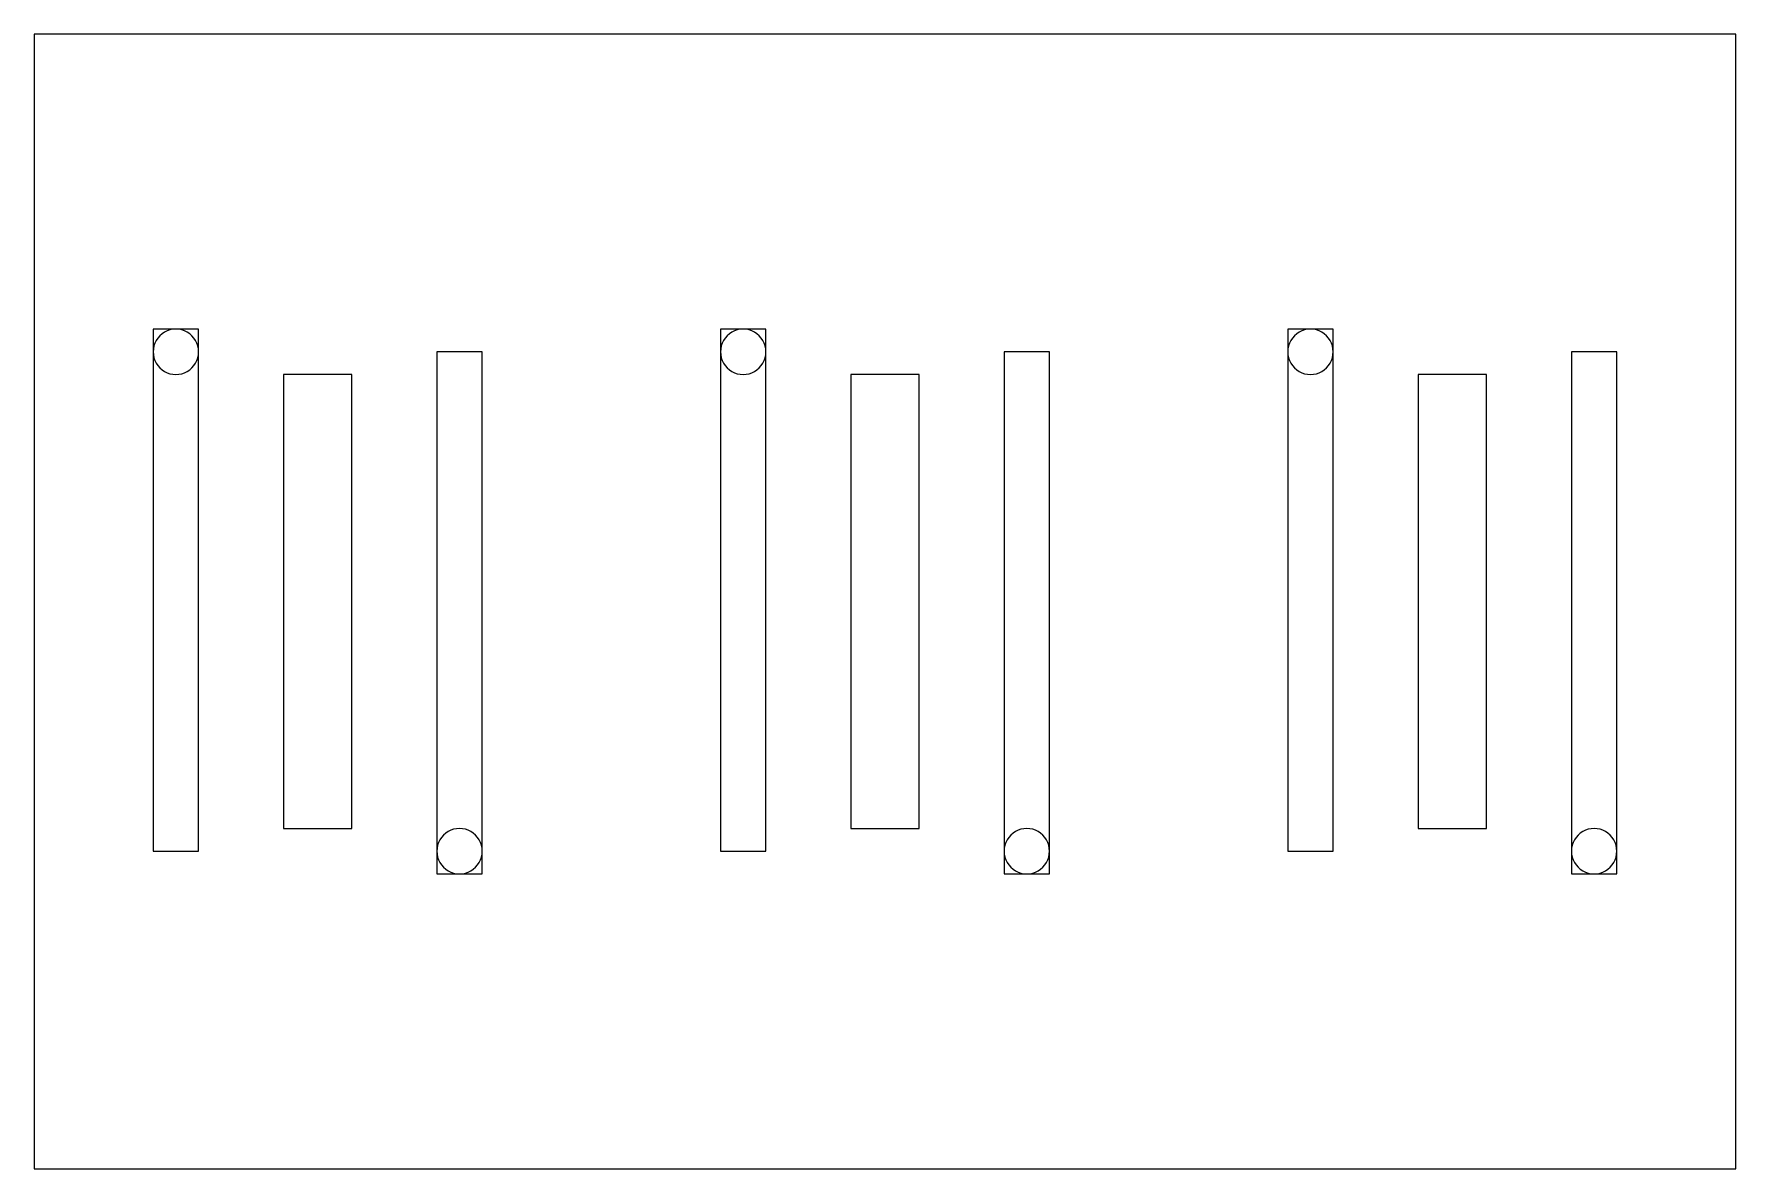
# Model space of a CAD drawing. Header units: millimetres. Extents: x 0 to 30, y 0 to 20.
import ezdxf

# ---------------------------------------------------------------- set-up
doc = ezdxf.new("R2010")
doc.units = ezdxf.units.MM
for name, color, linetype in [('CHAMBERS', 4, 'CONTINUOUS'), ('CHANNELS', 5, 'CONTINUOUS'), ('CUT', 3, 'CONTINUOUS'), ('OUTLINE', 2, 'CONTINUOUS'), ('PORTS', 6, 'CONTINUOUS')]:
    doc.layers.add(name, color=color, linetype=linetype)

msp = doc.modelspace()

# ---------------------------------------------------------------- linework, layer by layer
at = {"layer": 'CHAMBERS'}
for points in [[(4.4, 6), (5.6, 6), (5.6, 14), (4.4, 14)], [(14.4, 6), (15.6, 6), (15.6, 14), (14.4, 14)], [(24.4, 6), (25.6, 6), (25.6, 14), (24.4, 14)]]:
    msp.add_lwpolyline(points, close=True, dxfattribs=at)
at = {"layer": 'CHANNELS'}
for points in [[(2.1, 14.8), (2.1, 5.6), (2.9, 5.6), (2.9, 14.8)], [(12.1, 14.8), (12.1, 5.6), (12.9, 5.6), (12.9, 14.8)], [(22.1, 14.8), (22.1, 5.6), (22.9, 5.6), (22.9, 14.8)], [(7.1, 14.4), (7.1, 5.2), (7.9, 5.2), (7.9, 14.4)], [(17.1, 14.4), (17.1, 5.2), (17.9, 5.2), (17.9, 14.4)], [(27.1, 14.4), (27.1, 5.2), (27.9, 5.2), (27.9, 14.4)]]:
    msp.add_lwpolyline(points, close=True, dxfattribs=at)
at = {"layer": 'CUT'}
for points in [[(2.1, 5.6), (2.9, 5.6), (2.9, 14.8), (2.1, 14.8)], [(12.1, 5.6), (12.9, 5.6), (12.9, 14.8), (12.1, 14.8)], [(22.1, 5.6), (22.9, 5.6), (22.9, 14.8), (22.1, 14.8)], [(7.1, 5.2), (7.9, 5.2), (7.9, 14.4), (7.1, 14.4)], [(17.1, 5.2), (17.9, 5.2), (17.9, 14.4), (17.1, 14.4)], [(27.1, 5.2), (27.9, 5.2), (27.9, 14.4), (27.1, 14.4)], [(4.4, 14), (4.4, 6), (5.6, 6), (5.6, 14)], [(14.4, 14), (14.4, 6), (15.6, 6), (15.6, 14)], [(24.4, 14), (24.4, 6), (25.6, 6), (25.6, 14)]]:
    msp.add_lwpolyline(points, close=True, dxfattribs=at)
at = {"layer": 'OUTLINE'}
msp.add_lwpolyline([(0, 0), (30, 0), (30, 20), (0, 20)], close=True, dxfattribs=at)
at = {"layer": 'PORTS'}
for points in [[(2.9, 14.4), (2.8966, 14.4522), (2.8864, 14.5035), (2.8696, 14.5531), (2.8464, 14.6), (2.8173, 14.6435), (2.7828, 14.6828), (2.7435, 14.7173), (2.7, 14.7464), (2.6531, 14.7696), (2.6035, 14.7864), (2.5522, 14.7966), (2.5, 14.8), (2.4478, 14.7966), (2.3965, 14.7864), (2.3469, 14.7696), (2.3, 14.7464), (2.2565, 14.7173), (2.2172, 14.6828), (2.1827, 14.6435), (2.1536, 14.6), (2.1304, 14.5531), (2.1136, 14.5035), (2.1034, 14.4522), (2.1, 14.4), (2.1034, 14.3478), (2.1136, 14.2965), (2.1304, 14.2469), (2.1536, 14.2), (2.1827, 14.1565), (2.2172, 14.1172), (2.2565, 14.0827), (2.3, 14.0536), (2.3469, 14.0304), (2.3965, 14.0136), (2.4478, 14.0034), (2.5, 14), (2.5522, 14.0034), (2.6035, 14.0136), (2.6531, 14.0304), (2.7, 14.0536), (2.7435, 14.0827), (2.7828, 14.1172), (2.8173, 14.1565), (2.8464, 14.2), (2.8696, 14.2469), (2.8864, 14.2965), (2.8966, 14.3478)], [(12.9, 14.4), (12.8966, 14.4522), (12.8864, 14.5035), (12.8696, 14.5531), (12.8464, 14.6), (12.8173, 14.6435), (12.7828, 14.6828), (12.7435, 14.7173), (12.7, 14.7464), (12.6531, 14.7696), (12.6035, 14.7864), (12.5522, 14.7966), (12.5, 14.8), (12.4478, 14.7966), (12.3965, 14.7864), (12.3469, 14.7696), (12.3, 14.7464), (12.2565, 14.7173), (12.2172, 14.6828), (12.1827, 14.6435), (12.1536, 14.6), (12.1304, 14.5531), (12.1136, 14.5035), (12.1034, 14.4522), (12.1, 14.4), (12.1034, 14.3478), (12.1136, 14.2965), (12.1304, 14.2469), (12.1536, 14.2), (12.1827, 14.1565), (12.2172, 14.1172), (12.2565, 14.0827), (12.3, 14.0536), (12.3469, 14.0304), (12.3965, 14.0136), (12.4478, 14.0034), (12.5, 14), (12.5522, 14.0034), (12.6035, 14.0136), (12.6531, 14.0304), (12.7, 14.0536), (12.7435, 14.0827), (12.7828, 14.1172), (12.8173, 14.1565), (12.8464, 14.2), (12.8696, 14.2469), (12.8864, 14.2965), (12.8966, 14.3478)], [(22.9, 14.4), (22.8966, 14.4522), (22.8864, 14.5035), (22.8696, 14.5531), (22.8464, 14.6), (22.8173, 14.6435), (22.7828, 14.6828), (22.7435, 14.7173), (22.7, 14.7464), (22.6531, 14.7696), (22.6035, 14.7864), (22.5522, 14.7966), (22.5, 14.8), (22.4478, 14.7966), (22.3965, 14.7864), (22.3469, 14.7696), (22.3, 14.7464), (22.2565, 14.7173), (22.2172, 14.6828), (22.1827, 14.6435), (22.1536, 14.6), (22.1304, 14.5531), (22.1136, 14.5035), (22.1034, 14.4522), (22.1, 14.4), (22.1034, 14.3478), (22.1136, 14.2965), (22.1304, 14.2469), (22.1536, 14.2), (22.1827, 14.1565), (22.2172, 14.1172), (22.2565, 14.0827), (22.3, 14.0536), (22.3469, 14.0304), (22.3965, 14.0136), (22.4478, 14.0034), (22.5, 14), (22.5522, 14.0034), (22.6035, 14.0136), (22.6531, 14.0304), (22.7, 14.0536), (22.7435, 14.0827), (22.7828, 14.1172), (22.8173, 14.1565), (22.8464, 14.2), (22.8696, 14.2469), (22.8864, 14.2965), (22.8966, 14.3478)], [(7.9, 5.6), (7.8966, 5.6522), (7.8864, 5.7035), (7.8696, 5.7531), (7.8464, 5.8), (7.8173, 5.8435), (7.7828, 5.8828), (7.7435, 5.9173), (7.7, 5.9464), (7.6531, 5.9696), (7.6035, 5.9864), (7.5522, 5.9966), (7.5, 6), (7.4478, 5.9966), (7.3965, 5.9864), (7.3469, 5.9696), (7.3, 5.9464), (7.2565, 5.9173), (7.2172, 5.8828), (7.1827, 5.8435), (7.1536, 5.8), (7.1304, 5.7531), (7.1136, 5.7035), (7.1034, 5.6522), (7.1, 5.6), (7.1034, 5.5478), (7.1136, 5.4965), (7.1304, 5.4469), (7.1536, 5.4), (7.1827, 5.3565), (7.2172, 5.3172), (7.2565, 5.2827), (7.3, 5.2536), (7.3469, 5.2304), (7.3965, 5.2136), (7.4478, 5.2034), (7.5, 5.2), (7.5522, 5.2034), (7.6035, 5.2136), (7.6531, 5.2304), (7.7, 5.2536), (7.7435, 5.2827), (7.7828, 5.3172), (7.8173, 5.3565), (7.8464, 5.4), (7.8696, 5.4469), (7.8864, 5.4965), (7.8966, 5.5478)], [(17.9, 5.6), (17.8966, 5.6522), (17.8864, 5.7035), (17.8696, 5.7531), (17.8464, 5.8), (17.8173, 5.8435), (17.7828, 5.8828), (17.7435, 5.9173), (17.7, 5.9464), (17.6531, 5.9696), (17.6035, 5.9864), (17.5522, 5.9966), (17.5, 6), (17.4478, 5.9966), (17.3965, 5.9864), (17.3469, 5.9696), (17.3, 5.9464), (17.2565, 5.9173), (17.2172, 5.8828), (17.1827, 5.8435), (17.1536, 5.8), (17.1304, 5.7531), (17.1136, 5.7035), (17.1034, 5.6522), (17.1, 5.6), (17.1034, 5.5478), (17.1136, 5.4965), (17.1304, 5.4469), (17.1536, 5.4), (17.1827, 5.3565), (17.2172, 5.3172), (17.2565, 5.2827), (17.3, 5.2536), (17.3469, 5.2304), (17.3965, 5.2136), (17.4478, 5.2034), (17.5, 5.2), (17.5522, 5.2034), (17.6035, 5.2136), (17.6531, 5.2304), (17.7, 5.2536), (17.7435, 5.2827), (17.7828, 5.3172), (17.8173, 5.3565), (17.8464, 5.4), (17.8696, 5.4469), (17.8864, 5.4965), (17.8966, 5.5478)], [(27.9, 5.6), (27.8966, 5.6522), (27.8864, 5.7035), (27.8696, 5.7531), (27.8464, 5.8), (27.8173, 5.8435), (27.7828, 5.8828), (27.7435, 5.9173), (27.7, 5.9464), (27.6531, 5.9696), (27.6035, 5.9864), (27.5522, 5.9966), (27.5, 6), (27.4478, 5.9966), (27.3965, 5.9864), (27.3469, 5.9696), (27.3, 5.9464), (27.2565, 5.9173), (27.2172, 5.8828), (27.1827, 5.8435), (27.1536, 5.8), (27.1304, 5.7531), (27.1136, 5.7035), (27.1034, 5.6522), (27.1, 5.6), (27.1034, 5.5478), (27.1136, 5.4965), (27.1304, 5.4469), (27.1536, 5.4), (27.1827, 5.3565), (27.2172, 5.3172), (27.2565, 5.2827), (27.3, 5.2536), (27.3469, 5.2304), (27.3965, 5.2136), (27.4478, 5.2034), (27.5, 5.2), (27.5522, 5.2034), (27.6035, 5.2136), (27.6531, 5.2304), (27.7, 5.2536), (27.7435, 5.2827), (27.7828, 5.3172), (27.8173, 5.3565), (27.8464, 5.4), (27.8696, 5.4469), (27.8864, 5.4965), (27.8966, 5.5478)]]:
    msp.add_lwpolyline(points, close=True, dxfattribs=at)

doc.saveas('drawing.dxf')
